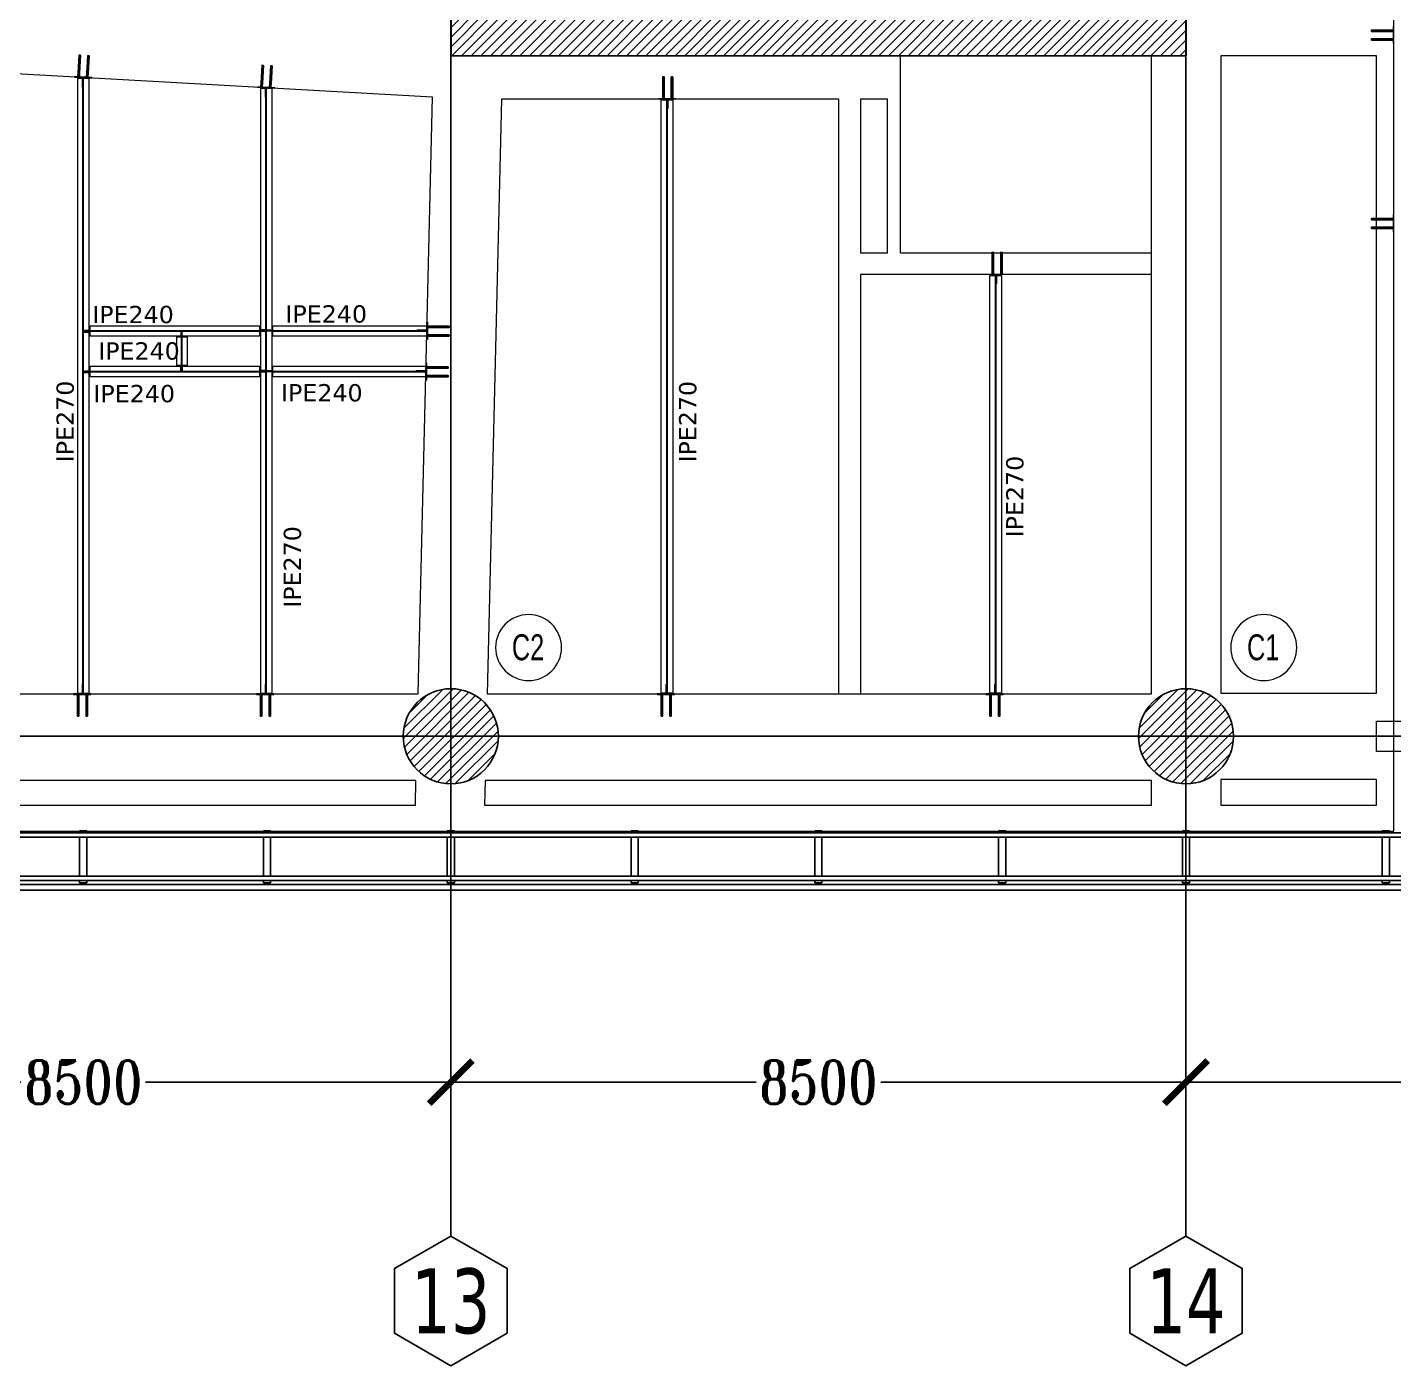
# Model space of a CAD drawing. Header units: millimetres. Extents: x -1682 to 79514, y -21906 to 33736.
# Drawn here: x 51020 to 66817, y -7280 to 8200 of the extents above; entities that cross this region are included whole.
import ezdxf
from ezdxf.enums import TextEntityAlignment as Align

# ---------------------------------------------------------------- set-up
doc = ezdxf.new("R2010")
doc.units = ezdxf.units.MM
doc.header["$LTSCALE"] = 0.9
for name, color, linetype, lineweight in [('0-3', 250, 'Continuous', 5), ('A_ALMA', 8, 'Continuous', 5), ('E_COLUMNAS-4', 1, 'Continuous', 25), ('E_TEXTO', 3, 'Continuous', 9), ('E_VIGAS', 8, 'Continuous', 9), ('E_VIGAS-1', 5, 'Continuous', 25), ('E_VIGAS-2', 10, 'Continuous', 25), ('HCB-PLATINA', 4, 'Continuous', 15), ('HCB-VIGAS', 4, 'Continuous', 15), ('VIGAS_HCB', 4, 'Continuous', 15)]:
    doc.layers.add(name, color=color, linetype=linetype, lineweight=lineweight)
for name, color, linetype in [('COTAS', 8, 'Continuous'), ('HCB-ACH_PANT', 253, 'Continuous'), ('HCB-ANCLAJE', 5, 'Continuous'), ('HCB-EJES', 1, 'Continuous'), ('HCB-ROTULOS', 2, 'Continuous'), ('HCB_PANTALLAS', 6, 'Continuous')]:
    doc.layers.add(name, color=color, linetype=linetype)
doc.styles.add('Arial Narrow', font='', dxfattribs={"width": 0.85, "height": 0.3})
doc.styles.add('ROMANT', font='romant.shx', dxfattribs={"width": 0.8})
doc.styles.add('VERDANA', font='verdana.ttf')
doc.styles.get('Arial Narrow').set_extended_font_data('Arial Narrow')
doc.dimstyles.new('1.125', dxfattribs={"dimscale": 0, "dimtxt": 500, "dimasz": 500, "dimexe": 4, "dimexo": 4, "dimgap": 15, "dimtad": 0, "dimdec": 0, "dimzin": 4, "dimdsep": 46, "dimtxsty": 'ROMANT', "dimblk": 'ARCHTICK', "dimcen": -10, "dimclrd": 256, "dimclrt": 3, "dimadec": 0, "dimazin": 0, "dimtfac": 1, "dimtdec": 0, "dimtix": 1, "dimtmove": 0, "dimatfit": 0, "dimldrblk": 'OBLIQUE', "dimfxl": 0.05, "dimtolj": 1, "dimtzin": 0, "dimarcsym": 0})

# ---------------------------------------------------------------- blocks, each defined once
blk = doc.blocks.new('EST_SFM_VIGA-METALICA-SECCION-C - EST_SFM_VIGA-METALICA-UPN100-1527742-PLANTA DE PISO 12 N_E_ _48_55m')
at = {"layer": 'E_VIGAS-2'}
for p, q in [((34.044, 0.018), (-34.827, 0.018)), ((-34.827, -0.032), (34.044, -0.032))]:
    blk.add_line(p, q, dxfattribs=at)
blk = doc.blocks.new('EST_SFM_VIGA-METALICA-SECCION-C - EST_SFM_VIGA-METALICA-UPN100-1527772-PLANTA DE PISO 12 N_E_ _48_55m')
at = {"layer": 'E_VIGAS-2'}
for p, q in [((34.942, 0.032), (-34.929, 0.032)), ((-34.929, -0.018), (34.942, -0.018))]:
    blk.add_line(p, q, dxfattribs=at)
blk = doc.blocks.new('EST_SFM_VIGA-METALICA-SECCION-C - EST_SFM_VIGA-METALICA-UPN160-1579051-PLANTA DE PISO 12 N_E_ _48_55m')
at = {"layer": 'E_VIGAS-1'}
for p, q in [((30.107, 0.047), (-30.264, 0.047)), ((-30.269, -0.018), (30.113, -0.018))]:
    blk.add_line(p, q, dxfattribs=at)
blk = doc.blocks.new('DCTIB_CNI_EST_MOD-1A-FAC_0001_rvt-2-PLANTA DE PISO 12 N_E_ _48_55m')
at = {"layer": 'E_VIGAS-1'}
for p, q in [((-27.454, 139.567), (-27.372, 139.567)), ((-27.454, 139.567), (-27.454, 139.545)), ((-27.454, 139.495), (-27.454, 139.045)), ((-27.372, 139.567), (-27.372, 139.545)), ((-27.372, 139.495), (-27.372, 139.045)), ((-25.328, 139.567), (-25.246, 139.567)), ((-25.328, 139.567), (-25.328, 139.545)), ((-25.328, 139.495), (-25.328, 139.045)), ((-25.246, 139.567), (-25.246, 139.545)), ((-25.246, 139.495), (-25.246, 139.045)), ((-23.203, 139.567), (-23.121, 139.567)), ((-23.203, 139.567), (-23.203, 139.545)), ((-23.203, 139.495), (-23.203, 139.045)), ((-23.121, 139.567), (-23.121, 139.545)), ((-23.121, 139.495), (-23.121, 139.045)), ((-21.078, 139.567), (-20.996, 139.567)), ((-21.078, 139.545), (-21.078, 139.567)), ((-21.078, 139.045), (-21.078, 139.495)), ((-20.996, 139.545), (-20.996, 139.567)), ((-20.996, 139.045), (-20.996, 139.495)), ((-18.953, 139.567), (-18.871, 139.567)), ((-18.953, 139.567), (-18.953, 139.545)), ((-18.953, 139.495), (-18.953, 139.045)), ((-18.871, 139.567), (-18.871, 139.545)), ((-18.871, 139.495), (-18.871, 139.045)), ((-16.828, 139.567), (-16.746, 139.567)), ((-16.828, 139.567), (-16.828, 139.545)), ((-16.828, 139.495), (-16.828, 139.045)), ((-16.746, 139.567), (-16.746, 139.545)), ((-16.746, 139.495), (-16.746, 139.045)), ((-14.703, 139.567), (-14.621, 139.567)), ((-14.703, 139.567), (-14.703, 139.545)), ((-14.703, 139.495), (-14.703, 139.045)), ((-14.621, 139.567), (-14.621, 139.545)), ((-14.621, 139.495), (-14.621, 139.045)), ((-12.393, 139.567), (-12.311, 139.567)), ((-12.393, 139.545), (-12.393, 139.567)), ((-12.393, 139.045), (-12.393, 139.495)), ((-12.311, 139.545), (-12.311, 139.567)), ((-12.311, 139.045), (-12.311, 139.495)), ((-27.454, 138.995), (-27.454, 138.967)), ((-27.454, 138.967), (-27.372, 138.967)), ((-27.454, 138.966), (-27.454, 138.967)), ((-27.426, 138.966), (-27.454, 138.966)), ((-27.415, 138.961), (-27.415, 138.966)), ((-27.415, 138.947), (-27.415, 138.961)), ((-27.41, 138.966), (-27.41, 138.961)), ((-27.41, 138.961), (-27.41, 138.947)), ((-27.372, 138.966), (-27.399, 138.966)), ((-27.372, 138.995), (-27.372, 138.967)), ((-27.372, 138.967), (-27.372, 138.966)), ((-25.328, 138.995), (-25.328, 138.967)), ((-25.328, 138.967), (-25.246, 138.967)), ((-25.328, 138.966), (-25.328, 138.967)), ((-25.3, 138.966), (-25.328, 138.966)), ((-25.29, 138.961), (-25.29, 138.966)), ((-25.29, 138.947), (-25.29, 138.961)), ((-25.285, 138.966), (-25.285, 138.961)), ((-25.285, 138.961), (-25.285, 138.947)), ((-25.246, 138.966), (-25.274, 138.966)), ((-25.246, 138.995), (-25.246, 138.967)), ((-25.246, 138.967), (-25.246, 138.966)), ((-23.203, 138.995), (-23.203, 138.967)), ((-23.203, 138.967), (-23.121, 138.967)), ((-23.203, 138.966), (-23.203, 138.967)), ((-23.175, 138.966), (-23.203, 138.966)), ((-23.164, 138.961), (-23.164, 138.966)), ((-23.164, 138.947), (-23.164, 138.961)), ((-23.159, 138.966), (-23.159, 138.961)), ((-23.159, 138.961), (-23.159, 138.947)), ((-23.121, 138.966), (-23.149, 138.966)), ((-23.121, 138.995), (-23.121, 138.967)), ((-23.121, 138.967), (-23.121, 138.966)), ((-21.078, 138.967), (-21.078, 138.995)), ((-21.078, 138.966), (-21.078, 138.967)), ((-21.078, 138.967), (-20.996, 138.967)), ((-21.05, 138.966), (-21.078, 138.966)), ((-21.04, 138.961), (-21.04, 138.966)), ((-21.04, 138.947), (-21.04, 138.961)), ((-21.035, 138.966), (-21.035, 138.961)), ((-21.035, 138.961), (-21.035, 138.947)), ((-20.996, 138.966), (-21.024, 138.966)), ((-20.996, 138.967), (-20.996, 138.995)), ((-20.996, 138.967), (-20.996, 138.966)), ((-18.953, 138.995), (-18.953, 138.967)), ((-18.953, 138.967), (-18.871, 138.967)), ((-18.953, 138.966), (-18.953, 138.967)), ((-18.925, 138.966), (-18.953, 138.966)), ((-18.915, 138.961), (-18.915, 138.966)), ((-18.915, 138.947), (-18.915, 138.961)), ((-18.91, 138.966), (-18.91, 138.961)), ((-18.91, 138.961), (-18.91, 138.947)), ((-18.871, 138.966), (-18.899, 138.966)), ((-18.871, 138.995), (-18.871, 138.967)), ((-18.871, 138.967), (-18.871, 138.966)), ((-16.828, 138.995), (-16.828, 138.967)), ((-16.828, 138.967), (-16.746, 138.967)), ((-16.828, 138.966), (-16.828, 138.967)), ((-16.8, 138.966), (-16.828, 138.966)), ((-16.79, 138.961), (-16.79, 138.966)), ((-16.79, 138.947), (-16.79, 138.961)), ((-16.785, 138.966), (-16.785, 138.961)), ((-16.785, 138.961), (-16.785, 138.947)), ((-16.746, 138.966), (-16.774, 138.966)), ((-16.746, 138.995), (-16.746, 138.967)), ((-16.746, 138.967), (-16.746, 138.966)), ((-14.703, 138.995), (-14.703, 138.967)), ((-14.621, 138.967), (-14.703, 138.967)), ((-14.703, 138.967), (-14.621, 138.967)), ((-14.703, 138.966), (-14.703, 138.967)), ((-14.675, 138.966), (-14.703, 138.966)), ((-14.665, 138.961), (-14.665, 138.966)), ((-14.665, 138.947), (-14.665, 138.961)), ((-14.66, 138.966), (-14.66, 138.961)), ((-14.66, 138.961), (-14.66, 138.947)), ((-14.621, 138.966), (-14.649, 138.966)), ((-14.621, 138.995), (-14.621, 138.967)), ((-14.621, 138.967), (-14.621, 138.966)), ((-12.393, 138.967), (-12.393, 138.995)), ((-12.311, 138.967), (-12.393, 138.967)), ((-12.393, 138.966), (-12.393, 138.967)), ((-12.393, 138.967), (-12.311, 138.967)), ((-12.365, 138.966), (-12.393, 138.966)), ((-12.355, 138.961), (-12.355, 138.966)), ((-12.355, 138.947), (-12.355, 138.961)), ((-12.35, 138.966), (-12.35, 138.961)), ((-12.35, 138.961), (-12.35, 138.947)), ((-12.311, 138.966), (-12.339, 138.966)), ((-12.311, 138.967), (-12.311, 138.995)), ((-12.311, 138.967), (-12.311, 138.966))]:
    blk.add_line(p, q, dxfattribs=at)
for points, knots in [([(-27.415, 138.961), (-27.415, 138.962), (-27.415, 138.963), (-27.417, 138.965), (-27.419, 138.965), (-27.42, 138.966), (-27.421, 138.966), (-27.423, 138.966), (-27.424, 138.966), (-27.426, 138.966)], [0, 0, 0, 0, 0.285714, 0.428571, 0.571429, 0.678571, 0.732143, 0.785714, 1, 1, 1, 1]), ([(-27.426, 138.966), (-27.425, 138.966), (-27.423, 138.966), (-27.421, 138.966), (-27.419, 138.965), (-27.417, 138.964), (-27.415, 138.963), (-27.415, 138.962), (-27.415, 138.961)], [0, 0, 0, 0, 0.142857, 0.285714, 0.428571, 0.571429, 0.785714, 1, 1, 1, 1]), ([(-27.41, 138.961), (-27.41, 138.962), (-27.41, 138.963), (-27.408, 138.965), (-27.407, 138.965), (-27.405, 138.966), (-27.404, 138.966), (-27.402, 138.966), (-27.401, 138.966), (-27.399, 138.966)], [0, 0, 0, 0, 0.285714, 0.428571, 0.571429, 0.678571, 0.732143, 0.785714, 1, 1, 1, 1]), ([(-27.399, 138.966), (-27.4, 138.966), (-27.402, 138.966), (-27.404, 138.966), (-27.406, 138.965), (-27.408, 138.964), (-27.41, 138.963), (-27.41, 138.962), (-27.41, 138.961)], [0, 0, 0, 0, 0.142857, 0.285714, 0.428571, 0.571429, 0.785714, 1, 1, 1, 1]), ([(-25.29, 138.961), (-25.29, 138.962), (-25.29, 138.963), (-25.292, 138.965), (-25.293, 138.965), (-25.295, 138.966), (-25.296, 138.966), (-25.297, 138.966), (-25.299, 138.966), (-25.3, 138.966)], [0, 0, 0, 0, 0.285714, 0.428571, 0.571429, 0.678571, 0.732143, 0.785714, 1, 1, 1, 1]), ([(-25.3, 138.966), (-25.299, 138.966), (-25.298, 138.966), (-25.295, 138.966), (-25.293, 138.965), (-25.291, 138.964), (-25.29, 138.963), (-25.29, 138.962), (-25.29, 138.961)], [0, 0, 0, 0, 0.142857, 0.285714, 0.428571, 0.571429, 0.785714, 1, 1, 1, 1]), ([(-25.285, 138.961), (-25.285, 138.962), (-25.284, 138.963), (-25.283, 138.965), (-25.281, 138.965), (-25.28, 138.966), (-25.279, 138.966), (-25.277, 138.966), (-25.275, 138.966), (-25.274, 138.966)], [0, 0, 0, 0, 0.285714, 0.428571, 0.571429, 0.678571, 0.732143, 0.785714, 1, 1, 1, 1]), ([(-25.274, 138.966), (-25.275, 138.966), (-25.276, 138.966), (-25.279, 138.966), (-25.281, 138.965), (-25.283, 138.964), (-25.284, 138.963), (-25.285, 138.962), (-25.285, 138.961)], [0, 0, 0, 0, 0.142857, 0.285714, 0.428571, 0.571429, 0.785714, 1, 1, 1, 1]), ([(-23.164, 138.961), (-23.164, 138.962), (-23.165, 138.963), (-23.166, 138.965), (-23.168, 138.965), (-23.169, 138.966), (-23.17, 138.966), (-23.172, 138.966), (-23.174, 138.966), (-23.175, 138.966)], [0, 0, 0, 0, 0.285714, 0.428571, 0.571429, 0.678571, 0.732143, 0.785714, 1, 1, 1, 1]), ([(-23.175, 138.966), (-23.174, 138.966), (-23.173, 138.966), (-23.17, 138.966), (-23.168, 138.965), (-23.166, 138.964), (-23.165, 138.963), (-23.164, 138.962), (-23.164, 138.961)], [0, 0, 0, 0, 0.142857, 0.285714, 0.428571, 0.571429, 0.785714, 1, 1, 1, 1]), ([(-23.159, 138.961), (-23.159, 138.962), (-23.159, 138.963), (-23.157, 138.965), (-23.156, 138.965), (-23.154, 138.966), (-23.153, 138.966), (-23.152, 138.966), (-23.15, 138.966), (-23.149, 138.966)], [0, 0, 0, 0, 0.285714, 0.428571, 0.571429, 0.678571, 0.732143, 0.785714, 1, 1, 1, 1]), ([(-23.149, 138.966), (-23.15, 138.966), (-23.151, 138.966), (-23.154, 138.966), (-23.156, 138.965), (-23.158, 138.964), (-23.159, 138.963), (-23.159, 138.962), (-23.159, 138.961)], [0, 0, 0, 0, 0.142857, 0.285714, 0.428571, 0.571429, 0.785714, 1, 1, 1, 1]), ([(-21.05, 138.966), (-21.049, 138.966), (-21.048, 138.966), (-21.045, 138.966), (-21.043, 138.965), (-21.041, 138.964), (-21.04, 138.963), (-21.04, 138.962), (-21.04, 138.961)], [0, 0, 0, 0, 0.142857, 0.285714, 0.428571, 0.571429, 0.785714, 1, 1, 1, 1]), ([(-21.04, 138.961), (-21.04, 138.962), (-21.04, 138.963), (-21.042, 138.965), (-21.043, 138.965), (-21.045, 138.966), (-21.046, 138.966), (-21.047, 138.966), (-21.049, 138.966), (-21.05, 138.966)], [0, 0, 0, 0, 0.285714, 0.428571, 0.571429, 0.678571, 0.732143, 0.785714, 1, 1, 1, 1]), ([(-21.024, 138.966), (-21.025, 138.966), (-21.026, 138.966), (-21.029, 138.966), (-21.031, 138.965), (-21.033, 138.964), (-21.034, 138.963), (-21.035, 138.962), (-21.035, 138.961)], [0, 0, 0, 0, 0.142857, 0.285714, 0.428571, 0.571429, 0.785714, 1, 1, 1, 1]), ([(-21.035, 138.961), (-21.035, 138.962), (-21.034, 138.963), (-21.033, 138.965), (-21.031, 138.965), (-21.03, 138.966), (-21.029, 138.966), (-21.027, 138.966), (-21.025, 138.966), (-21.024, 138.966)], [0, 0, 0, 0, 0.285714, 0.428571, 0.571429, 0.678571, 0.732143, 0.785714, 1, 1, 1, 1]), ([(-18.915, 138.961), (-18.915, 138.962), (-18.915, 138.963), (-18.917, 138.965), (-18.918, 138.965), (-18.92, 138.966), (-18.921, 138.966), (-18.922, 138.966), (-18.924, 138.966), (-18.925, 138.966)], [0, 0, 0, 0, 0.285714, 0.428571, 0.571429, 0.678571, 0.732143, 0.785714, 1, 1, 1, 1]), ([(-18.925, 138.966), (-18.924, 138.966), (-18.923, 138.966), (-18.92, 138.966), (-18.918, 138.965), (-18.916, 138.964), (-18.915, 138.963), (-18.915, 138.962), (-18.915, 138.961)], [0, 0, 0, 0, 0.142857, 0.285714, 0.428571, 0.571429, 0.785714, 1, 1, 1, 1]), ([(-18.91, 138.961), (-18.91, 138.962), (-18.909, 138.963), (-18.908, 138.965), (-18.906, 138.965), (-18.905, 138.966), (-18.904, 138.966), (-18.902, 138.966), (-18.9, 138.966), (-18.899, 138.966)], [0, 0, 0, 0, 0.285714, 0.428571, 0.571429, 0.678571, 0.732143, 0.785714, 1, 1, 1, 1]), ([(-18.899, 138.966), (-18.9, 138.966), (-18.901, 138.966), (-18.904, 138.966), (-18.906, 138.965), (-18.908, 138.964), (-18.909, 138.963), (-18.91, 138.962), (-18.91, 138.961)], [0, 0, 0, 0, 0.142857, 0.285714, 0.428571, 0.571429, 0.785714, 1, 1, 1, 1]), ([(-16.79, 138.961), (-16.79, 138.962), (-16.79, 138.963), (-16.792, 138.965), (-16.793, 138.965), (-16.795, 138.966), (-16.796, 138.966), (-16.797, 138.966), (-16.799, 138.966), (-16.8, 138.966)], [0, 0, 0, 0, 0.285714, 0.428571, 0.571429, 0.678571, 0.732143, 0.785714, 1, 1, 1, 1]), ([(-16.8, 138.966), (-16.799, 138.966), (-16.798, 138.966), (-16.795, 138.966), (-16.793, 138.965), (-16.791, 138.964), (-16.79, 138.963), (-16.79, 138.962), (-16.79, 138.961)], [0, 0, 0, 0, 0.142857, 0.285714, 0.428571, 0.571429, 0.785714, 1, 1, 1, 1]), ([(-16.785, 138.961), (-16.785, 138.962), (-16.784, 138.963), (-16.783, 138.965), (-16.781, 138.965), (-16.78, 138.966), (-16.779, 138.966), (-16.777, 138.966), (-16.775, 138.966), (-16.774, 138.966)], [0, 0, 0, 0, 0.285714, 0.428571, 0.571429, 0.678571, 0.732143, 0.785714, 1, 1, 1, 1]), ([(-16.774, 138.966), (-16.775, 138.966), (-16.776, 138.966), (-16.779, 138.966), (-16.781, 138.965), (-16.783, 138.964), (-16.784, 138.963), (-16.785, 138.962), (-16.785, 138.961)], [0, 0, 0, 0, 0.142857, 0.285714, 0.428571, 0.571429, 0.785714, 1, 1, 1, 1]), ([(-14.665, 138.961), (-14.665, 138.962), (-14.665, 138.963), (-14.667, 138.965), (-14.668, 138.965), (-14.67, 138.966), (-14.671, 138.966), (-14.672, 138.966), (-14.674, 138.966), (-14.675, 138.966)], [0, 0, 0, 0, 0.285714, 0.428571, 0.571429, 0.678571, 0.732143, 0.785714, 1, 1, 1, 1]), ([(-14.675, 138.966), (-14.674, 138.966), (-14.673, 138.966), (-14.67, 138.966), (-14.668, 138.965), (-14.666, 138.964), (-14.665, 138.963), (-14.665, 138.962), (-14.665, 138.961)], [0.028137, 0.028137, 0.028137, 0.028137, 0.1428571, 0.2857143, 0.4285714, 0.5714286, 0.7857143, 1, 1, 1, 1]), ([(-14.66, 138.961), (-14.66, 138.962), (-14.659, 138.963), (-14.658, 138.965), (-14.656, 138.965), (-14.655, 138.966), (-14.654, 138.966), (-14.652, 138.966), (-14.65, 138.966), (-14.649, 138.966)], [0, 0, 0, 0, 0.285714, 0.428571, 0.571429, 0.678571, 0.732143, 0.785714, 1, 1, 1, 1]), ([(-14.649, 138.966), (-14.65, 138.966), (-14.651, 138.966), (-14.654, 138.966), (-14.656, 138.965), (-14.658, 138.964), (-14.659, 138.963), (-14.66, 138.962), (-14.66, 138.961)], [0, 0, 0, 0, 0.142857, 0.285714, 0.428571, 0.571429, 0.785714, 1, 1, 1, 1]), ([(-12.365, 138.966), (-12.364, 138.966), (-12.363, 138.966), (-12.36, 138.966), (-12.358, 138.965), (-12.356, 138.964), (-12.355, 138.963), (-12.355, 138.962), (-12.355, 138.961)], [0, 0, 0, 0, 0.142857, 0.285714, 0.428571, 0.571429, 0.785714, 1, 1, 1, 1]), ([(-12.355, 138.961), (-12.355, 138.962), (-12.355, 138.963), (-12.357, 138.965), (-12.358, 138.965), (-12.36, 138.966), (-12.361, 138.966), (-12.362, 138.966), (-12.364, 138.966), (-12.365, 138.966)], [0, 0, 0, 0, 0.285714, 0.428571, 0.571429, 0.678571, 0.732143, 0.785714, 1, 1, 1, 1]), ([(-12.339, 138.966), (-12.34, 138.966), (-12.341, 138.966), (-12.344, 138.966), (-12.346, 138.965), (-12.348, 138.964), (-12.349, 138.963), (-12.35, 138.962), (-12.35, 138.961)], [0, 0, 0, 0, 0.142857, 0.285714, 0.428571, 0.571429, 0.785714, 1, 1, 1, 1]), ([(-12.35, 138.961), (-12.35, 138.962), (-12.349, 138.963), (-12.348, 138.965), (-12.346, 138.965), (-12.345, 138.966), (-12.344, 138.966), (-12.342, 138.966), (-12.34, 138.966), (-12.339, 138.966)], [0, 0, 0, 0, 0.285714, 0.428571, 0.571429, 0.678571, 0.732143, 0.785714, 1, 1, 1, 1])]:
    blk.add_open_spline(points, degree=3, knots=knots, dxfattribs=at)
for name, p in [('EST_SFM_VIGA-METALICA-SECCION-C - EST_SFM_VIGA-METALICA-UPN100-1527742-PLANTA DE PISO 12 N_E_ _48_55m', (-39.77, 139.527)), ('EST_SFM_VIGA-METALICA-SECCION-C - EST_SFM_VIGA-METALICA-UPN100-1527772-PLANTA DE PISO 12 N_E_ _48_55m', (-40.169, 139.013)), ('EST_SFM_VIGA-METALICA-SECCION-C - EST_SFM_VIGA-METALICA-UPN160-1579051-PLANTA DE PISO 12 N_E_ _48_55m', (-40.084, 138.9))]:
    blk.add_blockref(name, p, dxfattribs=at)
blk = doc.blocks.new('CNI_TAG COLUMNAS CONCRETO MARCA - CNI_COLUMNA CONCRETO-582370-PLANTA DE PISO 12 N_E_ _48_55m')
at = {"layer": 'E_TEXTO'}
for start, end in [(360, 180), (180, 360)]:
    blk.add_arc((0.00026, -0.00015), 0.00254, start, end, dxfattribs=at)
blk = doc.blocks.new('_ArchTick')
at = {"color": 0, "linetype": 'ByBlock', "const_width": 0.15}
blk.add_lwpolyline([(-0.5, -0.5), (0.5, 0.5)], dxfattribs=at)
blk = doc.blocks.new('*D516')
at = {"layer": 'COTAS', "color": 0, "lineweight": -2, "transparency": 16777216}
for p, q in [((47416, -5776), (47416, -3996)), ((55916, -5776), (55916, -3996))]:
    blk.add_line(p, q, dxfattribs=at)
at = {"layer": 'COTAS', "lineweight": -2, "transparency": 16777216}
for p, q in [((47416, -4000), (50946, -4000)), ((55916, -4000), (52386, -4000))]:
    blk.add_line(p, q, dxfattribs=at)
at = {"layer": 'Defpoints', "color": 0, "transparency": 16777216}
for p in [(47416, -4000), (47416, -5780), (55916, -5780)]:
    blk.add_point(p, dxfattribs=at)
at = {"layer": 'COTAS', "lineweight": -2, "transparency": 16777216, "xscale": 500, "yscale": 500, "zscale": 500, "rotation": 180}
blk.add_blockref('_ArchTick', (47416, -4000), dxfattribs=at)
at = {"layer": 'COTAS', "lineweight": -2, "transparency": 16777216, "xscale": 500, "yscale": 500, "zscale": 500}
blk.add_blockref('_ArchTick', (55916, -4000), dxfattribs=at)
at = {"layer": 'COTAS', "color": 3, "transparency": 16777216, "insert": (51666, -4000), "char_height": 500, "attachment_point": 5, "style": 'ROMANT'}
blk.add_mtext('\\A1;8500', dxfattribs=at)
blk = doc.blocks.new('_Oblique')
at = {"color": 0, "linetype": 'ByBlock', "lineweight": -2}
blk.add_line((-0.5, -0.5), (0.5, 0.5), dxfattribs=at)
blk = doc.blocks.new('*D517')
at = {"layer": 'COTAS', "color": 0, "lineweight": -2, "transparency": 16777216}
for p, q in [((55916, -5776), (55916, -3996)), ((64416, -5776), (64416, -3996))]:
    blk.add_line(p, q, dxfattribs=at)
at = {"layer": 'COTAS', "lineweight": -2, "transparency": 16777216}
for p, q in [((55916, -4000), (59446, -4000)), ((64416, -4000), (60886, -4000))]:
    blk.add_line(p, q, dxfattribs=at)
at = {"layer": 'Defpoints', "color": 0, "transparency": 16777216}
for p in [(55916, -4000), (55916, -5780), (64416, -5780)]:
    blk.add_point(p, dxfattribs=at)
at = {"layer": 'COTAS', "lineweight": -2, "transparency": 16777216, "xscale": 500, "yscale": 500, "zscale": 500, "rotation": 180}
blk.add_blockref('_ArchTick', (55916, -4000), dxfattribs=at)
at = {"layer": 'COTAS', "lineweight": -2, "transparency": 16777216, "xscale": 500, "yscale": 500, "zscale": 500}
blk.add_blockref('_ArchTick', (64416, -4000), dxfattribs=at)
at = {"layer": 'COTAS', "color": 3, "transparency": 16777216, "insert": (60166, -4000), "char_height": 500, "attachment_point": 5, "style": 'ROMANT'}
blk.add_mtext('\\A1;8500', dxfattribs=at)
blk = doc.blocks.new('*D479')
at = {"layer": 'COTAS', "color": 0, "lineweight": -2, "transparency": 16777216}
for p, q in [((64416, -5776), (64416, -3996)), ((72916, -5776), (72916, -3996))]:
    blk.add_line(p, q, dxfattribs=at)
at = {"layer": 'COTAS', "lineweight": -2, "transparency": 16777216}
for p, q in [((64416, -4000), (67946, -4000)), ((72916, -4000), (69386, -4000))]:
    blk.add_line(p, q, dxfattribs=at)
at = {"layer": 'Defpoints', "color": 0, "transparency": 16777216}
for p in [(72916, -4000), (64416, -5780), (72916, -5780)]:
    blk.add_point(p, dxfattribs=at)
at = {"layer": 'COTAS', "lineweight": -2, "transparency": 16777216, "xscale": 500, "yscale": 500, "zscale": 500, "rotation": 180}
blk.add_blockref('_ArchTick', (64416, -4000), dxfattribs=at)
at = {"layer": 'COTAS', "lineweight": -2, "transparency": 16777216, "xscale": 500, "yscale": 500, "zscale": 500}
blk.add_blockref('_ArchTick', (72916, -4000), dxfattribs=at)
at = {"layer": 'COTAS', "color": 3, "transparency": 16777216, "insert": (68666, -4000), "char_height": 500, "attachment_point": 5, "style": 'ROMANT'}
blk.add_mtext('\\A1;8500', dxfattribs=at)
blk = doc.blocks.new('CX-CONC')
at = {"layer": 'HCB-ANCLAJE'}
for points in [[(-50, -8), (-46, -6), (-42, -8), (-40, -8), (-38, -14), (-38, -52), (-38, -256), (-54, -256), (-54, -52), (-54, -14), (-52, -8)], [(50, -8), (54, -6), (58, -8), (60, -8), (62, -14), (62, -52), (62, -256), (46, -256), (46, -52), (46, -14), (48, -8)]]:
    blk.add_lwpolyline(points, close=True, dxfattribs=at)
at = {"layer": 'HCB-PLATINA'}
blk.add_lwpolyline([(-100, -6), (100, -6), (100, 0), (-100, 0)], close=True, dxfattribs=at)

msp = doc.modelspace()

# ---------------------------------------------------------------- hatches: boundary and pattern name
at = {"layer": 'HCB-ACH_PANT'}
h = msp.add_hatch(dxfattribs=at)
h.set_pattern_fill('ANSI31', color=256, scale=25)
h.set_pattern_definition([(45, (-16260.55, -55448.78), (-56.1266, 56.1266), [])])
h.paths.add_polyline_path([(64419.1, 7870.2), (55919.1, 7870.2), (55919.1, 8370.2), (60319.1, 8370.2), (60319.1, 17130.2), (55919.1, 17130.2), (55919.1, 17630.2), (64419.1, 17630.2), (64419.1, 17130.2), (60719.1, 17130.2), (60719.1, 8370.2), (64419.1, 8370.2)])
h = msp.add_hatch(dxfattribs=at)
h.set_pattern_fill('ANSI31', color=256, scale=25)
h.set_pattern_definition([(45, (43269.764, -3e-10), (-56.1266, 56.1266), [])])
edge = h.paths.add_edge_path()
edge.add_arc((55916, 0), 550, 0, 360)
h = msp.add_hatch(dxfattribs=at)
h.set_pattern_fill('ANSI31', color=256, scale=25)
h.set_pattern_definition([(45, (51769.764, -3e-10), (-56.1266, 56.1266), [])])
edge = h.paths.add_edge_path()
edge.add_arc((64416, 0), 550, 0, 360)

# ---------------------------------------------------------------- linework, layer by layer
for points in [[(51656.6, 7508.9), (51656.6, 7618.9), (51662.6, 7618.9), (51662.6, 7508.9)], [(53771.8, 7390.7), (53771.8, 7500.7), (53777.8, 7500.7), (53777.8, 7390.7)], [(58425.3, 7260.1), (58425.3, 7370.1), (58419.3, 7370.1), (58419.3, 7260.1)], [(62225.3, 5340.1), (62225.3, 5240), (62219.3, 5240), (62219.3, 5340.1)], [(55530.4, 4692.3), (55640.4, 4692.3), (55640.4, 4698.3), (55530.4, 4698.3)], [(55519.1, 4222.3), (55629.1, 4222.3), (55629.1, 4228.3), (55519.1, 4228.3)], [(51662.6, 600.1), (51662.6, 490.1), (51656.6, 490.1), (51656.6, 600.1)], [(53777.8, 600.1), (53777.8, 490.1), (53771.8, 490.1), (53771.8, 600.1)], [(58412.7, 600.1), (58412.7, 490.1), (58406.7, 490.1), (58406.7, 600.1)], [(62212.7, 600.1), (62212.7, 490.1), (62206.7, 490.1), (62206.7, 600.1)]]:
    msp.add_lwpolyline(points, close=True)
at = {"layer": 'A_ALMA'}
for p, q in [((51662.6, 510), (51662.6, 7608.6)), ((51669.2, 500), (51669.2, 7608.6)), ((53777.8, 510), (53777.8, 7490.4)), ((53784.4, 500), (53784.4, 7490.4)), ((58412.7, 510), (58412.7, 7360.2)), ((58419.3, 500), (58419.3, 7360.2)), ((62212.7, 500), (62212.7, 5330.1)), ((62219.3, 500), (62219.3, 5330.1)), ((51744.5, 4691.9), (53704.7, 4691.9)), ((51744.5, 4685.7), (53704.7, 4685.7)), ((52804, 4289.2), (52804, 4619.2)), ((52810.2, 4289.2), (52810.2, 4619.2)), ((53859.7, 4692.3), (55628.4, 4692.3)), ((53859.7, 4686.1), (55628.4, 4686.1)), ((51744.5, 4222.3), (53704.7, 4222.3)), ((51744.5, 4216.1), (53704.7, 4216.1)), ((53859.7, 4222.3), (55616.7, 4222.3)), ((53859.7, 4216.1), (55616.7, 4216.1))]:
    msp.add_line(p, q, dxfattribs=at)
at = {"layer": 'E_COLUMNAS-4', "color": 6}
for centre in [(55916, 0), (64416, 0)]:
    msp.add_circle(centre, 550, dxfattribs=at)
at = {"layer": 'E_VIGAS', "color": 30, "true_color": 0xf26722}
msp.add_line((61117, 5590.1), (64016, 5590.1), dxfattribs=at)
at = {"layer": 'E_VIGAS'}
for points in [[(11017, 26595.9), (11017, -1095.9), (66817.2, -1095.8), (66817.1, 26595.9)], [(55537.1, 490), (55702.9, 7393.1), (47717, 7839.3), (47717, 490)], [(64817.2, 500), (66617.2, 500), (66617.2, 7870.1), (64817.2, 7870.1)], [(55513, -510), (47717, -510), (47717, -795.9), (55506.2, -795.9)], [(64017.2, -510), (56313.3, -510), (56306.4, -795.9), (64017.2, -795.9)], [(64817.2, -500), (64817.2, -795.9), (66617.2, -795.9), (66617.2, -500)]]:
    msp.add_lwpolyline(points, close=True, dxfattribs=at)
for points in [[(60401, 500), (60401, 7370), (56502.6, 7370.1), (56337.3, 490), (64017.2, 490), (64017.2, 7860.2)], [(61117, 5590.1), (61117, 7870.2), (61117, 7870.2)], [(60966, 5590.8), (60966, 7370), (60651, 7370.2), (60651, 5590.1), (60966, 5590.1)], [(64016, 5340.1), (60651, 5340.1), (60651, 500)]]:
    msp.add_lwpolyline(points, dxfattribs=at)
at = {"layer": 'HCB-EJES'}
for p, q in [((55916, -5780.2), (55916, 31280.5)), ((64416, -5780.2), (64416, 31280.5)), ((-182.3, 0), (78014.3, 0))]:
    msp.add_line(p, q, dxfattribs=at)
at = {"layer": 'HCB-ROTULOS'}
for points in [[(55266.4, -6905.2), (55916, -7280.2), (56565.5, -6905.2), (56565.5, -6155.2), (55916, -5780.2), (55266.4, -6155.2)], [(63766.4, -6905.2), (64416, -7280.2), (65065.5, -6905.2), (65065.5, -6155.2), (64416, -5780.2), (63766.4, -6155.2)]]:
    msp.add_lwpolyline(points, close=True, dxfattribs=at)
at = {"layer": 'HCB-VIGAS'}
for points in [[(51669.2, 4685.7), (51669.2, 4675.7), (51733.4, 4675.7), (51733.4, 4685.7)], [(51744.5, 4685.7), (51744.5, 4691.9), (51679.2, 4691.9), (51679.2, 4685.7)], [(52804, 4685.7), (52794, 4685.7), (52794, 4628.8), (52804, 4628.8)], [(52804, 4619.2), (52810.2, 4619.2), (52810.2, 4675.7), (52804, 4675.7)], [(53704.7, 4691.9), (53704.7, 4685.7), (53767.8, 4685.7), (53767.8, 4691.9)], [(53777.8, 4691.9), (53777.8, 4701.9), (53713.6, 4701.9), (53713.6, 4691.9)], [(53784.4, 4691.9), (53784.4, 4701.9), (53848.6, 4701.9), (53848.6, 4691.9)], [(53859.7, 4691.9), (53859.7, 4685.7), (53794.4, 4685.7), (53794.4, 4691.9)], [(52804, 4222.3), (52794, 4222.3), (52794, 4279.2), (52804, 4279.2)], [(52804, 4289.2), (52810.2, 4289.2), (52810.2, 4232.3), (52804, 4232.3)], [(51669.2, 4216.1), (51669.2, 4206.1), (51733.4, 4206.1), (51733.4, 4216.1)], [(51744.5, 4216.1), (51744.5, 4222.3), (51679.2, 4222.3), (51679.2, 4216.1)], [(53704.7, 4222.3), (53704.7, 4216.1), (53767.8, 4216.1), (53767.8, 4222.3)], [(53777.8, 4222.3), (53777.8, 4232.3), (53713.6, 4232.3), (53713.6, 4222.3)], [(53784.4, 4222.3), (53784.4, 4232.3), (53848.6, 4232.3), (53848.6, 4222.3)], [(53859.7, 4222.3), (53859.7, 4216.1), (53794.4, 4216.1), (53794.4, 4222.3)]]:
    msp.add_lwpolyline(points, close=True, dxfattribs=at)
at = {"layer": 'HCB_PANTALLAS'}
msp.add_lwpolyline([(64419.1, 7870.2), (55919.1, 7870.2), (55919.1, 8370.2), (60319.1, 8370.2), (60319.1, 17130.2), (55919.1, 17130.2), (55919.1, 17630.2), (64419.1, 17630.2), (64419.1, 17130.2), (60719.1, 17130.2), (60719.1, 8370.2), (64419.1, 8370.2)], close=True, dxfattribs=at)
at = {"layer": 'VIGAS_HCB'}
for points in [[(51598.4, 500), (51733.4, 500), (51733.4, 7608.9), (51598.4, 7608.9)], [(53713.6, 500), (53848.6, 500), (53848.6, 7490.7), (53713.6, 7490.7)], [(58348.5, 7360.1), (58483.5, 7360.1), (58483.5, 500), (58348.5, 500)], [(62148.5, 5330.1), (62283.5, 5330.1), (62283.5, 500), (62148.5, 500)], [(51744.5, 4748.8), (53704.7, 4748.8), (53704.7, 4628.8), (51744.5, 4628.8)], [(55636.3, 4629.2), (53859.7, 4629.2), (53859.7, 4749.2), (55636.3, 4749.2)], [(52747.2, 4619.2), (52867.2, 4619.2), (52867.2, 4289.2), (52747.2, 4289.2)], [(51744.5, 4279.2), (53704.7, 4279.2), (53704.7, 4159.2), (51744.5, 4159.2)], [(55625, 4159.2), (53859.7, 4159.2), (53859.7, 4279.2), (55625, 4279.2)], [(72682, -175), (66617.2, -175), (66617.2, 175), (72682, 175)]]:
    msp.add_lwpolyline(points, close=True, dxfattribs=at)

# ---------------------------------------------------------------- block references
for p, rotation in [((66817.1, 8113.9), 270), ((51666.2, 7618.6), 176.8317488168268), ((53781.5, 7500.5), 176.8317488168268), ((66817.2, 5936), 270)]:
    msp.add_blockref('CX-CONC', p, dxfattribs=dict(rotation=rotation))
at = {"xscale": -1}
for p, rotation in [((58419.3, 7370.1), 180), ((62228.6, 5340.1), 180), ((55640.3, 4689), 90), ((55629, 4219), 90)]:
    msp.add_blockref('CX-CONC', p, dxfattribs=dict(at, rotation=rotation))
for p in [(51653, 490.1), (53768.2, 490.1), (58403.1, 490.1), (62203.1, 490.1)]:
    msp.add_blockref('CX-CONC', p)
at = {"layer": '0-3', "xscale": 999.9999999999933, "yscale": 999.9999999999933, "zscale": 999.9999999999933}
msp.add_blockref('DCTIB_CNI_EST_MOD-1A-FAC_0001_rvt-2-PLANTA DE PISO 12 N_E_ _48_55m', (79078.1, -140662.4), dxfattribs=at)
at = {"layer": 'E_TEXTO', "xscale": 149999.9999999989, "yscale": 149999.9999999989, "zscale": 149999.9999999989}
for p in [(56776.2, 1048.4), (65276.2, 1048.4)]:
    msp.add_blockref('CNI_TAG COLUMNAS CONCRETO MARCA - CNI_COLUMNA CONCRETO-582370-PLANTA DE PISO 12 N_E_ _48_55m', p, dxfattribs=at)

# ---------------------------------------------------------------- texts
at = {"layer": 'E_TEXTO', "attachment_point": 1}
for s, insert, char_height, width, style in [('IPE240', (51769.8, 4978.5), 200, 1206.139, 'VERDANA'), ('IPE240', (54003.9, 4985.2), 200, 1206.139, 'VERDANA'), ('IPE240', (51838.8, 4557.1), 200, 1206.139, 'VERDANA'), ('IPE240', (51783.4, 4063.9), 200, 1206.139, 'VERDANA'), ('IPE240', (53952.9, 4073.4), 200, 1206.139, 'VERDANA'), ('C2', (56622, 1179.6), 300, 459.968, 'Arial Narrow'), ('C1', (65122, 1179.6), 300, 459.968, 'Arial Narrow')]:
    msp.add_mtext(s, dxfattribs=dict(at, insert=insert, char_height=char_height, width=width, style=style))
at = {"layer": 'E_TEXTO', "char_height": 200, "width": 1206.139, "attachment_point": 1, "rotation": 90, "style": 'VERDANA'}
for insert in [(51356.5, 3169.9), (58554.6, 3166.9), (62336.8, 2301.2), (53984.1, 1487)]:
    msp.add_mtext('IPE270', dxfattribs=dict(at, insert=insert))
at = {"layer": 'HCB-ROTULOS', "color": 4, "style": 'VERDANA', "width": 0.7}
for s, p in [('13', (55916, -6530.2)), ('14', (64416, -6530.2))]:
    msp.add_text(s, height=750, dxfattribs=at).set_placement(p, align=Align.MIDDLE_CENTER)

# ---------------------------------------------------------------- dimensions: what is measured, and where the dimension line sits
at = {"layer": 'COTAS'}
for base, p1, p2, picture, middle in [((47416, -4000), (55916, -5780.2), (47416, -5780.2), '*D516', (51666, -4000)), ((55916, -4000), (64416, -5780.2), (55916, -5780.2), '*D517', (60166, -4000))]:
    dim = msp.add_linear_dim(base=base, p1=p1, p2=p2, dimstyle='1.125', override={"dimscale": 1}, dxfattribs=at)
    dim.commit()
    dim.dimension.update_dxf_attribs({"geometry": picture, "text_midpoint": middle})
dim = msp.add_linear_dim(base=(72916, -4000), p1=(64416, -5780.2), p2=(72916, -5780.2), angle=180, dimstyle='1.125', override={"dimscale": 1}, dxfattribs=at)
dim.commit()
dim.dimension.update_dxf_attribs({"geometry": '*D479', "text_midpoint": (68666, -4000)})

doc.saveas('drawing.dxf')
